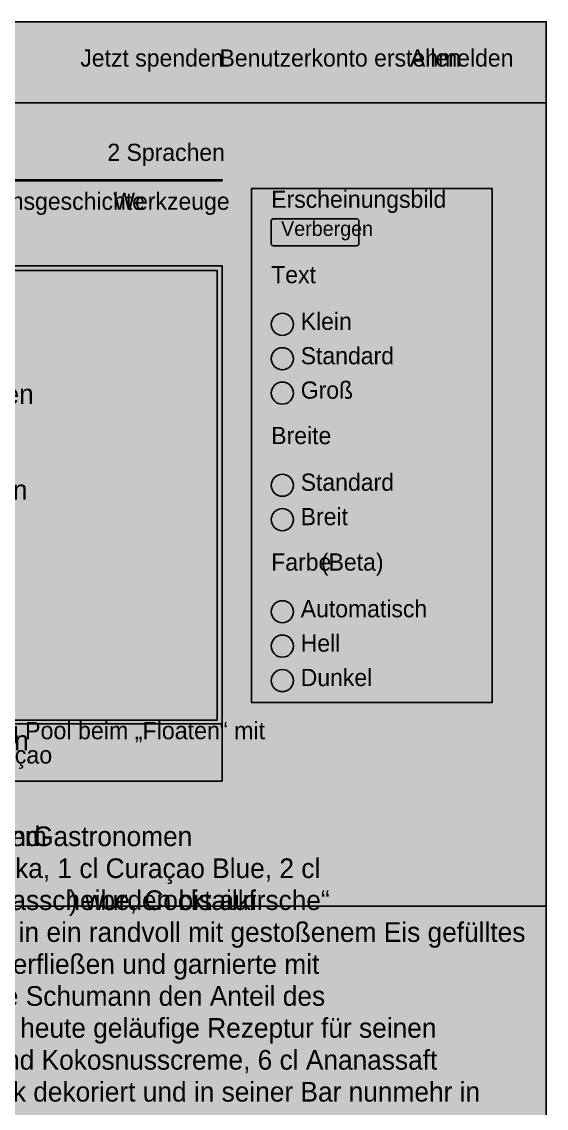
# Model space of a CAD drawing. Extents: x 0 to 1501, y 0 to 1747.
# Drawn here: x 853 to 1280, y 862 to 1747 of the extents above; entities that cross this region are included whole.
import ezdxf

# ---------------------------------------------------------------- set-up
doc = ezdxf.new("R2010")
doc.units = 0

msp = doc.modelspace()

# ---------------------------------------------------------------- hatches: boundary and pattern name
at = {"true_color": 0xf8f9fa}
for points in [[(0, 1747), (1280, 1747), (1280, 1027), (0, 1027)], [(756, 1548.36), (1016, 1548.36), (1016, 1128.77), (756, 1128.77)], [(756, 1175.36), (1016, 1175.36), (1016, 1128.77), (756, 1128.77)]]:
    msp.add_hatch(color=256, dxfattribs=at).paths.add_polyline_path(points, flags=0)
at = {"true_color": 0xffffff}
for points in [[(0, 1747), (1280, 1747), (1280, 1681), (0, 1681)], [(0, 1681), (1280, 1681), (1280, -0.03), (0, -0.03)], [(1040, 1611.16), (1236, 1611.16), (1236, 1192.59), (1040, 1192.59)], [(760, 1544.36), (1012, 1544.36), (1012, 1178.36), (760, 1178.36)], [(1065, 1509.59), (1065, 1509.59), (1065, 1509.59), (1066.76, 1509.42), (1068.44, 1508.91), (1070, 1508.08), (1071.36, 1506.96), (1072.48, 1505.59), (1073.31, 1504.04), (1073.83, 1502.35), (1074, 1500.59), (1074, 1500.59), (1074, 1500.59), (1073.83, 1498.84), (1073.31, 1497.15), (1072.48, 1495.59), (1071.36, 1494.23), (1070, 1493.11), (1068.44, 1492.28), (1066.76, 1491.77), (1065, 1491.59), (1065, 1491.59), (1065, 1491.59), (1063.24, 1491.77), (1061.56, 1492.28), (1060, 1493.11), (1058.64, 1494.23), (1057.52, 1495.59), (1056.69, 1497.15), (1056.17, 1498.84), (1056, 1500.59), (1056, 1500.59), (1056, 1500.59), (1056.17, 1502.35), (1056.69, 1504.04), (1057.52, 1505.59), (1058.64, 1506.96), (1060, 1508.08), (1061.56, 1508.91), (1063.24, 1509.42), (1065, 1509.59)], [(1065, 1481.59), (1065, 1481.59), (1065, 1481.59), (1066.76, 1481.42), (1068.44, 1480.91), (1070, 1480.08), (1071.36, 1478.96), (1072.48, 1477.59), (1073.31, 1476.04), (1073.83, 1474.35), (1074, 1472.59), (1074, 1472.59), (1074, 1472.59), (1073.83, 1470.84), (1073.31, 1469.15), (1072.48, 1467.59), (1071.36, 1466.23), (1070, 1465.11), (1068.44, 1464.28), (1066.76, 1463.77), (1065, 1463.59), (1065, 1463.59), (1065, 1463.59), (1063.24, 1463.77), (1061.56, 1464.28), (1060, 1465.11), (1058.64, 1466.23), (1057.52, 1467.59), (1056.69, 1469.15), (1056.17, 1470.84), (1056, 1472.59), (1056, 1472.59), (1056, 1472.59), (1056.17, 1474.35), (1056.69, 1476.04), (1057.52, 1477.59), (1058.64, 1478.96), (1060, 1480.08), (1061.56, 1480.91), (1063.24, 1481.42), (1065, 1481.59)], [(1065, 1453.59), (1065, 1453.59), (1065, 1453.59), (1066.76, 1453.42), (1068.44, 1452.91), (1070, 1452.08), (1071.36, 1450.96), (1072.48, 1449.59), (1073.31, 1448.04), (1073.83, 1446.35), (1074, 1444.59), (1074, 1444.59), (1074, 1444.59), (1073.83, 1442.84), (1073.31, 1441.15), (1072.48, 1439.59), (1071.36, 1438.23), (1070, 1437.11), (1068.44, 1436.28), (1066.76, 1435.77), (1065, 1435.59), (1065, 1435.59), (1065, 1435.59), (1063.24, 1435.77), (1061.56, 1436.28), (1060, 1437.11), (1058.64, 1438.23), (1057.52, 1439.59), (1056.69, 1441.15), (1056.17, 1442.84), (1056, 1444.59), (1056, 1444.59), (1056, 1444.59), (1056.17, 1446.35), (1056.69, 1448.04), (1057.52, 1449.59), (1058.64, 1450.96), (1060, 1452.08), (1061.56, 1452.91), (1063.24, 1453.42), (1065, 1453.59)], [(1065, 1378.59), (1065, 1378.59), (1065, 1378.59), (1066.76, 1378.42), (1068.44, 1377.91), (1070, 1377.08), (1071.36, 1375.96), (1072.48, 1374.59), (1073.31, 1373.04), (1073.83, 1371.35), (1074, 1369.59), (1074, 1369.59), (1074, 1369.59), (1073.83, 1367.84), (1073.31, 1366.15), (1072.48, 1364.59), (1071.36, 1363.23), (1070, 1362.11), (1068.44, 1361.28), (1066.76, 1360.77), (1065, 1360.59), (1065, 1360.59), (1065, 1360.59), (1063.24, 1360.77), (1061.56, 1361.28), (1060, 1362.11), (1058.64, 1363.23), (1057.52, 1364.59), (1056.69, 1366.15), (1056.17, 1367.84), (1056, 1369.59), (1056, 1369.59), (1056, 1369.59), (1056.17, 1371.35), (1056.69, 1373.04), (1057.52, 1374.59), (1058.64, 1375.96), (1060, 1377.08), (1061.56, 1377.91), (1063.24, 1378.42), (1065, 1378.59)], [(1065, 1350.59), (1065, 1350.59), (1065, 1350.59), (1066.76, 1350.42), (1068.44, 1349.91), (1070, 1349.08), (1071.36, 1347.96), (1072.48, 1346.59), (1073.31, 1345.04), (1073.83, 1343.35), (1074, 1341.59), (1074, 1341.59), (1074, 1341.59), (1073.83, 1339.84), (1073.31, 1338.15), (1072.48, 1336.59), (1071.36, 1335.23), (1070, 1334.11), (1068.44, 1333.28), (1066.76, 1332.77), (1065, 1332.59), (1065, 1332.59), (1065, 1332.59), (1063.24, 1332.77), (1061.56, 1333.28), (1060, 1334.11), (1058.64, 1335.23), (1057.52, 1336.59), (1056.69, 1338.15), (1056.17, 1339.84), (1056, 1341.59), (1056, 1341.59), (1056, 1341.59), (1056.17, 1343.35), (1056.69, 1345.04), (1057.52, 1346.59), (1058.64, 1347.96), (1060, 1349.08), (1061.56, 1349.91), (1063.24, 1350.42), (1065, 1350.59)], [(1065, 1275.59), (1065, 1275.59), (1065, 1275.59), (1066.76, 1275.42), (1068.44, 1274.91), (1070, 1274.08), (1071.36, 1272.96), (1072.48, 1271.59), (1073.31, 1270.04), (1073.83, 1268.35), (1074, 1266.59), (1074, 1266.59), (1074, 1266.59), (1073.83, 1264.84), (1073.31, 1263.15), (1072.48, 1261.59), (1071.36, 1260.23), (1070, 1259.11), (1068.44, 1258.28), (1066.76, 1257.77), (1065, 1257.59), (1065, 1257.59), (1065, 1257.59), (1063.24, 1257.77), (1061.56, 1258.28), (1060, 1259.11), (1058.64, 1260.23), (1057.52, 1261.59), (1056.69, 1263.15), (1056.17, 1264.84), (1056, 1266.59), (1056, 1266.59), (1056, 1266.59), (1056.17, 1268.35), (1056.69, 1270.04), (1057.52, 1271.59), (1058.64, 1272.96), (1060, 1274.08), (1061.56, 1274.91), (1063.24, 1275.42), (1065, 1275.59)], [(1065, 1247.59), (1065, 1247.59), (1065, 1247.59), (1066.76, 1247.42), (1068.44, 1246.91), (1070, 1246.08), (1071.36, 1244.96), (1072.48, 1243.59), (1073.31, 1242.04), (1073.83, 1240.35), (1074, 1238.59), (1074, 1238.59), (1074, 1238.59), (1073.83, 1236.84), (1073.31, 1235.15), (1072.48, 1233.59), (1071.36, 1232.23), (1070, 1231.11), (1068.44, 1230.28), (1066.76, 1229.77), (1065, 1229.59), (1065, 1229.59), (1065, 1229.59), (1063.24, 1229.77), (1061.56, 1230.28), (1060, 1231.11), (1058.64, 1232.23), (1057.52, 1233.59), (1056.69, 1235.15), (1056.17, 1236.84), (1056, 1238.59), (1056, 1238.59), (1056, 1238.59), (1056.17, 1240.35), (1056.69, 1242.04), (1057.52, 1243.59), (1058.64, 1244.96), (1060, 1246.08), (1061.56, 1246.91), (1063.24, 1247.42), (1065, 1247.59)], [(1065, 1219.59), (1065, 1219.59), (1065, 1219.59), (1066.76, 1219.42), (1068.44, 1218.91), (1070, 1218.08), (1071.36, 1216.96), (1072.48, 1215.59), (1073.31, 1214.04), (1073.83, 1212.35), (1074, 1210.59), (1074, 1210.59), (1074, 1210.59), (1073.83, 1208.84), (1073.31, 1207.15), (1072.48, 1205.59), (1071.36, 1204.23), (1070, 1203.11), (1068.44, 1202.28), (1066.76, 1201.77), (1065, 1201.59), (1065, 1201.59), (1065, 1201.59), (1063.24, 1201.77), (1061.56, 1202.28), (1060, 1203.11), (1058.64, 1204.23), (1057.52, 1205.59), (1056.69, 1207.15), (1056.17, 1208.84), (1056, 1210.59), (1056, 1210.59), (1056, 1210.59), (1056.17, 1212.35), (1056.69, 1214.04), (1057.52, 1215.59), (1058.64, 1216.96), (1060, 1218.08), (1061.56, 1218.91), (1063.24, 1219.42), (1065, 1219.59)]]:
    msp.add_hatch(color=256, dxfattribs=at).paths.add_polyline_path(points, flags=0)
at = {"true_color": 0xa2a9b1}
msp.add_hatch(color=256, dxfattribs=at).paths.add_polyline_path([(264, 1618.36), (1016, 1618.36), (1016, 1617.36), (264, 1617.36)], flags=0)
at = {"true_color": 0xeaecf0}
msp.add_hatch(color=256, dxfattribs=at).paths.add_polyline_path([(1058, 1586.59), (1125.39, 1586.59), (1125.39, 1586.59), (1125.78, 1586.56), (1126.16, 1586.44), (1126.5, 1586.26), (1126.8, 1586.01), (1127.05, 1585.7), (1127.24, 1585.36), (1127.35, 1584.98), (1127.39, 1584.59), (1127.39, 1566.59), (1127.39, 1566.59), (1127.35, 1566.2), (1127.24, 1565.83), (1127.05, 1565.48), (1126.8, 1565.18), (1126.5, 1564.93), (1126.16, 1564.75), (1125.78, 1564.63), (1125.39, 1564.59), (1058, 1564.59), (1058, 1564.59), (1057.61, 1564.63), (1057.23, 1564.75), (1056.89, 1564.93), (1056.59, 1565.18), (1056.34, 1565.48), (1056.15, 1565.83), (1056.04, 1566.2), (1056, 1566.59), (1056, 1584.59), (1056, 1584.59), (1056.04, 1584.98), (1056.15, 1585.36), (1056.34, 1585.7), (1056.59, 1586.01), (1056.89, 1586.26), (1057.23, 1586.44), (1057.61, 1586.56), (1058, 1586.59)], flags=0)

# ---------------------------------------------------------------- linework, layer by layer
at = {"true_color": 0xf8f9fa}
for points in [[(0, 1747), (1280, 1747), (1280, 1027), (0, 1027)], [(756, 1548.36), (1016, 1548.36), (1016, 1128.77), (756, 1128.77)], [(756, 1175.36), (1016, 1175.36), (1016, 1128.77), (756, 1128.77)]]:
    msp.add_lwpolyline(points, close=True, dxfattribs=at)
at = {"true_color": 0xffffff}
for points in [[(0, 1747), (1280, 1747), (1280, 1681), (0, 1681)], [(0, 1681), (1280, 1681), (1280, -0.03), (0, -0.03)], [(1040, 1611.16), (1236, 1611.16), (1236, 1192.59), (1040, 1192.59)]]:
    msp.add_lwpolyline(points, close=True, dxfattribs=at)
at = {"true_color": 0xa2a9b1}
msp.add_lwpolyline([(264, 1618.36), (1016, 1618.36), (1016, 1617.36), (264, 1617.36)], close=True, dxfattribs=at)
at = {"true_color": 0xeaecf0}
msp.add_lwpolyline([(1058, 1586.59), (1125.39, 1586.59), (1125.39, 1586.59), (1125.78, 1586.56), (1126.16, 1586.44), (1126.5, 1586.26), (1126.8, 1586.01), (1127.05, 1585.7), (1127.24, 1585.36), (1127.35, 1584.98), (1127.39, 1584.59), (1127.39, 1566.59), (1127.39, 1566.59), (1127.35, 1566.2), (1127.24, 1565.83), (1127.05, 1565.48), (1126.8, 1565.18), (1126.5, 1564.93), (1126.16, 1564.75), (1125.78, 1564.63), (1125.39, 1564.59), (1058, 1564.59), (1058, 1564.59), (1057.61, 1564.63), (1057.23, 1564.75), (1056.89, 1564.93), (1056.59, 1565.18), (1056.34, 1565.48), (1056.15, 1565.83), (1056.04, 1566.2), (1056, 1566.59), (1056, 1584.59), (1056, 1584.59), (1056.04, 1584.98), (1056.15, 1585.36), (1056.34, 1585.7), (1056.59, 1586.01), (1056.89, 1586.26), (1057.23, 1586.44), (1057.61, 1586.56), (1058, 1586.59)], close=True, dxfattribs=at)
at = {"true_color": 0xc8ccd1}
msp.add_lwpolyline([(760, 1544.36), (1012, 1544.36), (1012, 1178.36), (760, 1178.36)], close=True, dxfattribs=at)
at = {"true_color": 0x72777d}
for points in [[(1065, 1509.59), (1065, 1509.59), (1065, 1509.59), (1066.76, 1509.42), (1068.44, 1508.91), (1070, 1508.08), (1071.36, 1506.96), (1072.48, 1505.59), (1073.31, 1504.04), (1073.83, 1502.35), (1074, 1500.59), (1074, 1500.59), (1074, 1500.59), (1073.83, 1498.84), (1073.31, 1497.15), (1072.48, 1495.59), (1071.36, 1494.23), (1070, 1493.11), (1068.44, 1492.28), (1066.76, 1491.77), (1065, 1491.59), (1065, 1491.59), (1065, 1491.59), (1063.24, 1491.77), (1061.56, 1492.28), (1060, 1493.11), (1058.64, 1494.23), (1057.52, 1495.59), (1056.69, 1497.15), (1056.17, 1498.84), (1056, 1500.59), (1056, 1500.59), (1056, 1500.59), (1056.17, 1502.35), (1056.69, 1504.04), (1057.52, 1505.59), (1058.64, 1506.96), (1060, 1508.08), (1061.56, 1508.91), (1063.24, 1509.42), (1065, 1509.59)], [(1065, 1481.59), (1065, 1481.59), (1065, 1481.59), (1066.76, 1481.42), (1068.44, 1480.91), (1070, 1480.08), (1071.36, 1478.96), (1072.48, 1477.59), (1073.31, 1476.04), (1073.83, 1474.35), (1074, 1472.59), (1074, 1472.59), (1074, 1472.59), (1073.83, 1470.84), (1073.31, 1469.15), (1072.48, 1467.59), (1071.36, 1466.23), (1070, 1465.11), (1068.44, 1464.28), (1066.76, 1463.77), (1065, 1463.59), (1065, 1463.59), (1065, 1463.59), (1063.24, 1463.77), (1061.56, 1464.28), (1060, 1465.11), (1058.64, 1466.23), (1057.52, 1467.59), (1056.69, 1469.15), (1056.17, 1470.84), (1056, 1472.59), (1056, 1472.59), (1056, 1472.59), (1056.17, 1474.35), (1056.69, 1476.04), (1057.52, 1477.59), (1058.64, 1478.96), (1060, 1480.08), (1061.56, 1480.91), (1063.24, 1481.42), (1065, 1481.59)], [(1065, 1453.59), (1065, 1453.59), (1065, 1453.59), (1066.76, 1453.42), (1068.44, 1452.91), (1070, 1452.08), (1071.36, 1450.96), (1072.48, 1449.59), (1073.31, 1448.04), (1073.83, 1446.35), (1074, 1444.59), (1074, 1444.59), (1074, 1444.59), (1073.83, 1442.84), (1073.31, 1441.15), (1072.48, 1439.59), (1071.36, 1438.23), (1070, 1437.11), (1068.44, 1436.28), (1066.76, 1435.77), (1065, 1435.59), (1065, 1435.59), (1065, 1435.59), (1063.24, 1435.77), (1061.56, 1436.28), (1060, 1437.11), (1058.64, 1438.23), (1057.52, 1439.59), (1056.69, 1441.15), (1056.17, 1442.84), (1056, 1444.59), (1056, 1444.59), (1056, 1444.59), (1056.17, 1446.35), (1056.69, 1448.04), (1057.52, 1449.59), (1058.64, 1450.96), (1060, 1452.08), (1061.56, 1452.91), (1063.24, 1453.42), (1065, 1453.59)], [(1065, 1378.59), (1065, 1378.59), (1065, 1378.59), (1066.76, 1378.42), (1068.44, 1377.91), (1070, 1377.08), (1071.36, 1375.96), (1072.48, 1374.59), (1073.31, 1373.04), (1073.83, 1371.35), (1074, 1369.59), (1074, 1369.59), (1074, 1369.59), (1073.83, 1367.84), (1073.31, 1366.15), (1072.48, 1364.59), (1071.36, 1363.23), (1070, 1362.11), (1068.44, 1361.28), (1066.76, 1360.77), (1065, 1360.59), (1065, 1360.59), (1065, 1360.59), (1063.24, 1360.77), (1061.56, 1361.28), (1060, 1362.11), (1058.64, 1363.23), (1057.52, 1364.59), (1056.69, 1366.15), (1056.17, 1367.84), (1056, 1369.59), (1056, 1369.59), (1056, 1369.59), (1056.17, 1371.35), (1056.69, 1373.04), (1057.52, 1374.59), (1058.64, 1375.96), (1060, 1377.08), (1061.56, 1377.91), (1063.24, 1378.42), (1065, 1378.59)], [(1065, 1350.59), (1065, 1350.59), (1065, 1350.59), (1066.76, 1350.42), (1068.44, 1349.91), (1070, 1349.08), (1071.36, 1347.96), (1072.48, 1346.59), (1073.31, 1345.04), (1073.83, 1343.35), (1074, 1341.59), (1074, 1341.59), (1074, 1341.59), (1073.83, 1339.84), (1073.31, 1338.15), (1072.48, 1336.59), (1071.36, 1335.23), (1070, 1334.11), (1068.44, 1333.28), (1066.76, 1332.77), (1065, 1332.59), (1065, 1332.59), (1065, 1332.59), (1063.24, 1332.77), (1061.56, 1333.28), (1060, 1334.11), (1058.64, 1335.23), (1057.52, 1336.59), (1056.69, 1338.15), (1056.17, 1339.84), (1056, 1341.59), (1056, 1341.59), (1056, 1341.59), (1056.17, 1343.35), (1056.69, 1345.04), (1057.52, 1346.59), (1058.64, 1347.96), (1060, 1349.08), (1061.56, 1349.91), (1063.24, 1350.42), (1065, 1350.59)], [(1065, 1275.59), (1065, 1275.59), (1065, 1275.59), (1066.76, 1275.42), (1068.44, 1274.91), (1070, 1274.08), (1071.36, 1272.96), (1072.48, 1271.59), (1073.31, 1270.04), (1073.83, 1268.35), (1074, 1266.59), (1074, 1266.59), (1074, 1266.59), (1073.83, 1264.84), (1073.31, 1263.15), (1072.48, 1261.59), (1071.36, 1260.23), (1070, 1259.11), (1068.44, 1258.28), (1066.76, 1257.77), (1065, 1257.59), (1065, 1257.59), (1065, 1257.59), (1063.24, 1257.77), (1061.56, 1258.28), (1060, 1259.11), (1058.64, 1260.23), (1057.52, 1261.59), (1056.69, 1263.15), (1056.17, 1264.84), (1056, 1266.59), (1056, 1266.59), (1056, 1266.59), (1056.17, 1268.35), (1056.69, 1270.04), (1057.52, 1271.59), (1058.64, 1272.96), (1060, 1274.08), (1061.56, 1274.91), (1063.24, 1275.42), (1065, 1275.59)], [(1065, 1247.59), (1065, 1247.59), (1065, 1247.59), (1066.76, 1247.42), (1068.44, 1246.91), (1070, 1246.08), (1071.36, 1244.96), (1072.48, 1243.59), (1073.31, 1242.04), (1073.83, 1240.35), (1074, 1238.59), (1074, 1238.59), (1074, 1238.59), (1073.83, 1236.84), (1073.31, 1235.15), (1072.48, 1233.59), (1071.36, 1232.23), (1070, 1231.11), (1068.44, 1230.28), (1066.76, 1229.77), (1065, 1229.59), (1065, 1229.59), (1065, 1229.59), (1063.24, 1229.77), (1061.56, 1230.28), (1060, 1231.11), (1058.64, 1232.23), (1057.52, 1233.59), (1056.69, 1235.15), (1056.17, 1236.84), (1056, 1238.59), (1056, 1238.59), (1056, 1238.59), (1056.17, 1240.35), (1056.69, 1242.04), (1057.52, 1243.59), (1058.64, 1244.96), (1060, 1246.08), (1061.56, 1246.91), (1063.24, 1247.42), (1065, 1247.59)], [(1065, 1219.59), (1065, 1219.59), (1065, 1219.59), (1066.76, 1219.42), (1068.44, 1218.91), (1070, 1218.08), (1071.36, 1216.96), (1072.48, 1215.59), (1073.31, 1214.04), (1073.83, 1212.35), (1074, 1210.59), (1074, 1210.59), (1074, 1210.59), (1073.83, 1208.84), (1073.31, 1207.15), (1072.48, 1205.59), (1071.36, 1204.23), (1070, 1203.11), (1068.44, 1202.28), (1066.76, 1201.77), (1065, 1201.59), (1065, 1201.59), (1065, 1201.59), (1063.24, 1201.77), (1061.56, 1202.28), (1060, 1203.11), (1058.64, 1204.23), (1057.52, 1205.59), (1056.69, 1207.15), (1056.17, 1208.84), (1056, 1210.59), (1056, 1210.59), (1056, 1210.59), (1056.17, 1212.35), (1056.69, 1214.04), (1057.52, 1215.59), (1058.64, 1216.96), (1060, 1218.08), (1061.56, 1218.91), (1063.24, 1219.42), (1065, 1219.59)]]:
    msp.add_lwpolyline(points, close=True, dxfattribs=at)

# ---------------------------------------------------------------- texts
at = {"true_color": 0x3366cc}
for s, height, p in [('Jetzt spenden', 14, (900.5, 1710.5)), ('Benutzerkonto erstellen', 14, (1013.86, 1710.5)), ('Anmelden', 14, (1168.95, 1710.5)), ('2 Sprachen', 14, (922.52, 1633.66)), ('Versionsgeschichte', 14, (790.8, 1593.86)), ('Blue Curaçao', 14.144, (763, 1143.03)), ('Gastronomen', 16, (862.06, 1075.78))]:
    msp.add_text(s, height=height, dxfattribs=at).set_placement(p)
at = {"true_color": 0x202122}
for s, height, p in [('Erscheinungsbild', 14, (1056, 1595.48)), ('Verbergen', 12, (1064, 1572.59)), ('Klein', 14, (1080, 1496.09)), ('Standard', 14, (1080, 1468.09)), (' verwandt. Gegenüber dieser wird ein Teil des weißen', 16, (351.17, 1435.86)), ('Groß', 14, (1080, 1440.09)), ('türkisblaue Färbung eines Schwimmbeckens und damit seinen', 16, (264, 1357.86)), ('Standard', 14, (1080, 1365.09)), ('Breit', 14, (1080, 1337.09)), ('Automatisch', 14, (1080, 1262.09)), ('Hell', 14, (1080, 1234.09)), ('Dunkel', 14, (1080, 1206.09)), ('Swimming Pool beim „Floaten“ mit', 14.144, (763, 1162.82)), ('Der „Swimmingpool“ – ursprünglich in einem Wort geschrieben', 16, (264, 1153.78)), (' und wurde erstmals 1984 von ihrem Betreiber, dem ', 16, (380.89, 1075.78)), (' und ', 16, (826.47, 1075.78)), (' weißer Rum, 2 cl Wodka, 1 cl Curaçao Blue, 2 cl', 16, (631, 1049.78)), ('Coconut Cream, 1 cl süße Sahne, 4 cl Pineapple Juice, Ananasscheibe, Cocktailkirsche“', 16, (264, 1023.78)), (') wurden bis auf', 16, (891.28, 1023.78)), ('den Curaçao und das Obst im Shaker auf Eis geschüttelt und in ein randvoll mit gestoßenem Eis gefülltes', 16, (264, 997.78)), (' gefüllt, sodann ließ man den Curaçao darüberfließen und garnierte mit', 16, (423.19, 971.78)), (' von 1991 reduzierte Schumann den Anteil des', 16, (655.05, 945.78)), ('Rums zugunsten von Ananassaft und veröffentlichte die noch heute geläufige Rezeptur für seinen', 16, (264, 919.78)), (' aus je 2 cl weißem Rum, Wodka, süßer Sahne und Kokosnusscreme, 6 cl Ananassaft', 16, (374.27, 893.78)), ('sowie 1 cl Blue Curaçao, der mit Stielkirsche und Ananasstück dekoriert und in seiner Bar nunmehr in', 16, (264, 867.78))]:
    msp.add_text(s, height=height, dxfattribs=at).set_placement(p)
at = {"true_color": 0x404244}
msp.add_text('Werkzeuge', height=14, dxfattribs=at).set_placement((927.44, 1593.86))
at = {"true_color": 0x54595d}
for s, p in [('Text', (1056, 1534.09)), ('Breite', (1056, 1403.09)), ('Farbe ', (1056, 1300.09)), ('(Beta)', (1096.47, 1300.09))]:
    msp.add_text(s, height=14, dxfattribs=at).set_placement(p)

doc.saveas('drawing.dxf')
